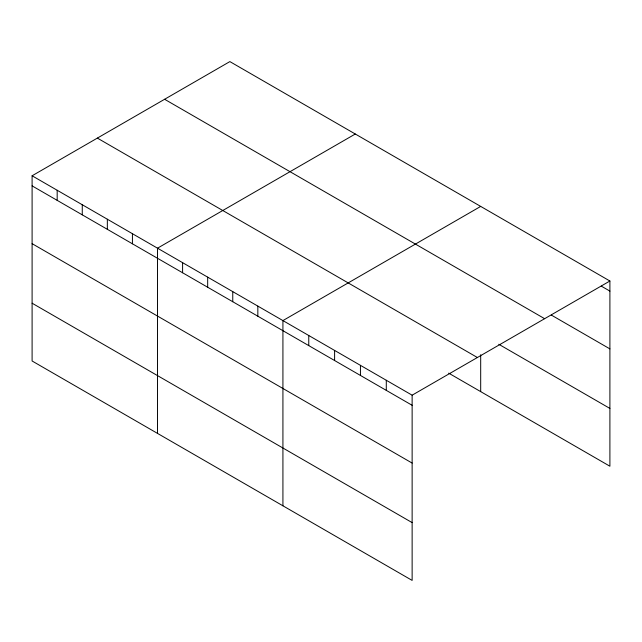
<?xml version="1.0" encoding="UTF-8"?>
<svg xmlns="http://www.w3.org/2000/svg" width="642" height="642" viewBox="0 0 642 642"><rect width="100%" height="100%" fill="white"/><g stroke="black" fill="none" stroke-linecap="round" stroke-linejoin="round"><path stroke-width="0.96" d="M412.132 463.075L412.132 395.191L32.1 175.78L32.1 360.989L412.132 580.4L412.132 463.075L32.1 243.663M448.686 373.146L609.9 466.22L609.9 281.011L229.868 61.6L32.1 175.78M355.283 134.009L157.507 248.189L157.507 433.398M480.689 206.411L282.921 320.591L282.921 505.8M412.132 395.191L609.9 281.011M601.289 286.131L609.9 291.099M551.326 315.07L609.9 348.887M164.609 99.277L544.633 318.689M498.778 344.272L609.9 408.432M97.367 138.102L477.391 357.514M32.1 185.875L412.132 405.287M32.1 303.201L412.132 522.612M480.689 354.753L480.689 391.62M386.291 380.273L386.291 390.36M360.443 365.354L360.443 375.442M334.602 350.428L334.602 360.523M308.762 335.509L308.762 345.605M257.835 306.114L257.835 316.201M232.757 291.628L232.757 301.724M207.671 277.151L207.671 287.239M182.593 262.666L182.593 272.762M132.429 233.704L132.429 243.799M107.342 219.227L107.342 229.314M82.264 204.742L82.264 214.837M57.178 190.265L57.178 200.352"/></g></svg>
